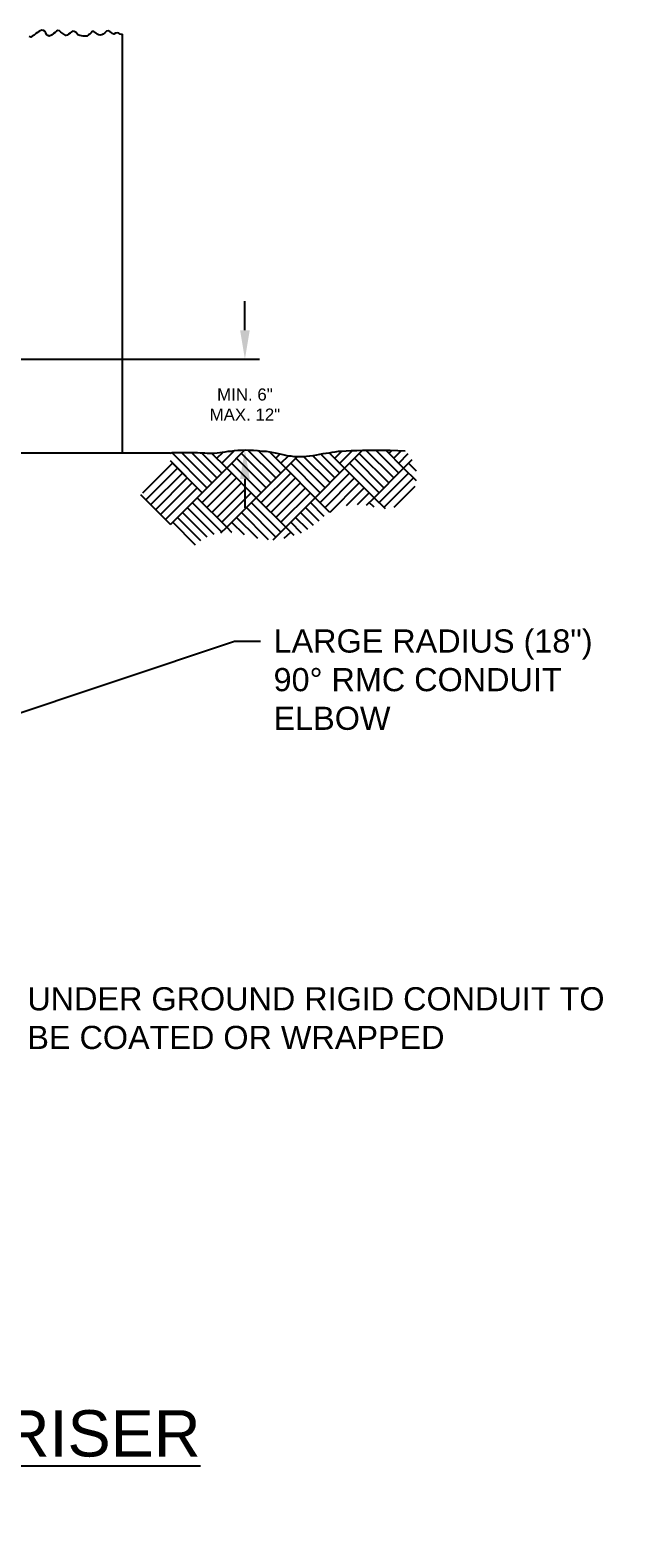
# Model space of a CAD drawing. Header units: feet. Extents: x -17.4 to 71.2, y -40.9 to 37.2.
# Drawn here: x 16.25 to 18.78, y 11.36 to 17.85 of the extents above; entities that cross this region are included whole.
import ezdxf
from ezdxf import colors
from ezdxf.entities.mleader import LeaderData, LeaderLine
from ezdxf.enums import TextEntityAlignment as Align
from ezdxf.math import Vec2, Vec3

# ---------------------------------------------------------------- set-up
doc = ezdxf.new("R2010")
doc.units = ezdxf.units.FT
doc.header["$MEASUREMENT"] = 0
doc.layers.add('G-ANNO-TEXT', color=1, linetype='Continuous')
doc.layers.add('G-ANNO-TEXT @ 1', color=1, linetype='Continuous')
doc.styles.add('NEI-A', font='arial.ttf')
doc.dimstyles.new('NEI-A', dxfattribs={"dimtxt": 0.1, "dimasz": 0.125, "dimexe": 0.0625, "dimexo": 0.0625, "dimgap": 0.0625, "dimtad": 0, "dimtih": 1, "dimtoh": 1, "dimdec": 4, "dimzin": 3, "dimdsep": 46, "dimlunit": 4, "dimtxsty": 'NEI-A', "dimcen": 0, "dimadec": 0, "dimazin": 0, "dimtfac": 0.75, "dimtdec": 4, "dimtofl": 0, "dimtmove": 0, "dimatfit": 3, "dimfxl": 1, "dimfrac": 1, "dimtolj": 1, "dimtzin": 0, "dimarcsym": 0})

# ---------------------------------------------------------------- blocks, each defined once
blk = doc.blocks.new('*D7')
at = {"color": 0, "lineweight": -2, "transparency": 16777216}
for p, q in [((17.179, 16.5566), (17.179, 16.6816)), ((16.0603, 16.4316), (17.2415, 16.4316)), ((17.179, 15.9154), (17.179, 15.7904))]:
    blk.add_line(p, q, dxfattribs=at)
at = {"color": 0, "transparency": 16777216}
for points in [[(17.1582, 16.5566), (17.1999, 16.5566), (17.179, 16.4316)], [(17.1582, 15.9154), (17.1999, 15.9154), (17.179, 16.0404)]]:
    blk.add_solid(points, dxfattribs=at)
at = {"layer": 'Defpoints', "color": 0, "transparency": 16777216}
for p in [(15.9978, 16.4316), (17.179, 16.0404), (17.179, 16.0404)]:
    blk.add_point(p, dxfattribs=at)
at = {"color": 0, "transparency": 16777216, "insert": (17.179, 16.236), "char_height": 0.1, "attachment_point": 5, "style": 'NEI-A'}
blk.add_mtext('\\A1;{\\H0.52083x;MIN. 6"\\PMAX. 12"}', dxfattribs=at)
blk = doc.blocks.new('DETAIL_TITLE')
blk.add_circle((0.5923, -0.5126), 0.25)
at = {"style": 'NEI-A'}
blk.add_attdef('DETAIL_TITLE_001', (0.9099, -0.4851), '', height=0.2, dxfattribs=at)
at = {"style": 'NEI-A', "flags": 8}
blk.add_attdef('#', text='', height=0.2, dxfattribs=at).set_placement((0.5922, -0.5109), align=Align.MIDDLE_CENTER)
at = {"style": 'NEI-A'}
for tag, p in [('SCALE:', (0.9386, -0.7379)), ('1"_=_', (1.5474, -0.7379))]:
    blk.add_attdef(tag, text='', height=0.1, dxfattribs=at).set_placement(p, align=Align.BOTTOM_LEFT)

msp = doc.modelspace()

# ---------------------------------------------------------------- linework, layer by layer
at = {"color": 1}
msp.add_line((16.85841, 16.02662), (16.18153, 16.02662), dxfattribs=at)
for points in [[(16.65028, 17.83287), (16.64653, 17.83287), (16.64028, 17.83412), (16.63528, 17.83787), (16.62778, 17.83912), (16.62028, 17.83787), (16.61278, 17.83412), (16.60653, 17.83662), (16.60153, 17.84162), (16.59653, 17.84537), (16.58903, 17.84787), (16.58153, 17.84662), (16.57403, 17.83912), (16.56778, 17.83412), (16.56153, 17.83162), (16.55403, 17.82912), (16.54778, 17.83162), (16.54153, 17.83412), (16.53653, 17.83787), (16.52653, 17.84537), (16.52028, 17.84537), (16.51528, 17.83912), (16.50903, 17.83412), (16.50403, 17.83162), (16.49653, 17.82537), (16.48153, 17.82537), (16.46653, 17.82787), (16.45778, 17.83162), (16.45028, 17.84162), (16.44278, 17.84537), (16.43528, 17.84662), (16.42903, 17.84287), (16.42528, 17.83787), (16.41778, 17.83412), (16.41153, 17.82912), (16.40653, 17.82787), (16.39278, 17.83662), (16.38403, 17.84287), (16.37903, 17.84787), (16.37153, 17.84912), (16.36528, 17.84662), (16.36028, 17.84162), (16.35278, 17.83662), (16.34403, 17.82912), (16.33403, 17.82537), (16.32778, 17.82787), (16.32278, 17.83287), (16.32028, 17.83912), (16.31653, 17.84537), (16.30903, 17.85037), (16.30278, 17.85162), (16.29528, 17.84787), (16.29028, 17.84537), (16.28403, 17.84162), (16.27653, 17.83662), (16.26903, 17.82912), (16.26153, 17.82537), (16.25528, 17.82162), (16.24778, 17.82412)], [(16.65028, 16.02662), (16.65028, 17.83412)], [(16.85841, 16.02662), (16.86528, 16.02912), (16.97403, 16.02912), (16.98528, 16.02787), (17.00653, 16.02787), (17.01653, 16.02662), (17.04778, 16.02662), (17.05903, 16.02787), (17.08153, 16.03037), (17.09403, 16.03162), (17.10653, 16.03411), (17.11903, 16.03537), (17.13403, 16.03787), (17.14903, 16.03912), (17.16403, 16.03912), (17.18153, 16.04037), (17.19903, 16.03912), (17.21653, 16.03912), (17.23403, 16.03787), (17.25278, 16.03537), (17.27028, 16.03411), (17.28653, 16.03162), (17.31653, 16.02662), (17.33028, 16.02286), (17.34278, 16.02037), (17.35403, 16.01787), (17.36653, 16.01537), (17.37778, 16.01412), (17.39028, 16.01162), (17.43028, 16.01162), (17.44528, 16.01286), (17.45903, 16.01537), (17.47403, 16.01662), (17.48903, 16.01912), (17.50278, 16.02162), (17.51653, 16.02411), (17.53028, 16.02662), (17.54278, 16.02787), (17.55528, 16.03037), (17.56903, 16.03162), (17.58278, 16.03411), (17.59903, 16.03537), (17.61653, 16.03662), (17.63778, 16.03787), (17.66153, 16.03787), (17.68653, 16.03912), (17.80653, 16.03912), (17.83903, 16.03787), (17.87028, 16.03662)], [(17.01528, 15.87662), (16.86344, 16.02845)], [(17.03653, 15.89786), (16.90528, 16.02912)], [(17.05778, 15.91911), (16.94778, 16.02912)], [(17.07903, 15.94036), (16.99153, 16.02787)], [(17.10028, 15.96161), (17.03528, 16.02662)], [(17.03653, 16.02537), (17.03778, 16.02662)], [(17.05778, 16.00412), (17.08528, 16.03037)], [(17.07903, 15.98287), (17.13403, 16.03787)], [(17.10028, 15.96161), (17.17903, 16.04037)], [(17.31278, 15.91911), (17.19153, 16.03912)], [(17.33403, 15.94036), (17.23653, 16.03787)], [(17.35528, 15.96161), (17.28528, 16.03162)], [(17.29153, 16.02537), (17.29653, 16.03037)], [(17.60903, 15.96161), (17.54278, 16.02787)], [(17.54653, 16.02537), (17.55028, 16.02912)], [(17.56778, 16.00412), (17.59778, 16.03537)], [(17.58903, 15.98287), (17.64278, 16.03787)], [(17.60903, 15.96161), (17.68653, 16.03912)], [(17.82153, 15.91911), (17.70153, 16.03912)], [(17.84278, 15.94036), (17.74403, 16.03912)], [(17.86403, 15.96161), (17.78653, 16.03912)], [(17.80028, 16.02537), (17.81403, 16.03912)], [(17.82153, 16.00412), (17.85528, 16.03787)], [(16.73903, 15.85537), (16.86653, 15.98287)], [(16.75153, 15.82537), (16.88778, 15.96161)], [(16.99403, 15.85537), (16.85778, 15.99296)], [(16.99403, 15.85537), (16.86653, 15.98287)], [(16.97278, 15.83412), (17.10028, 15.96161)], [(17.22778, 15.83412), (17.10028, 15.96161)], [(17.24903, 15.85537), (17.12153, 15.98287)], [(17.27028, 15.87662), (17.14278, 16.00412)], [(17.29153, 15.89786), (17.16403, 16.02537)], [(17.22778, 15.83412), (17.35528, 15.96161)], [(17.31278, 16.00412), (17.33153, 16.02286)], [(17.33403, 15.98287), (17.36653, 16.01537)], [(17.35528, 15.96161), (17.40528, 16.01162)], [(17.48278, 15.83412), (17.35528, 15.96161)], [(17.50403, 15.85537), (17.37653, 15.98287)], [(17.52528, 15.87662), (17.39778, 16.00412)], [(17.54653, 15.89786), (17.43153, 16.01162)], [(17.56778, 15.91911), (17.47028, 16.01662)], [(17.48278, 15.83412), (17.60903, 15.96161)], [(17.58903, 15.94036), (17.50653, 16.02162)], [(17.73653, 15.83412), (17.60903, 15.96161)], [(17.75778, 15.85537), (17.63028, 15.98287)], [(17.77903, 15.87662), (17.65153, 16.00412)], [(17.80028, 15.89786), (17.67278, 16.02537)], [(17.73653, 15.83412), (17.86403, 15.96161)], [(17.84278, 15.98287), (17.88403, 16.02411)], [(17.86403, 15.96161), (17.90153, 15.99912)], [(17.91903, 15.90662), (17.86403, 15.96161)], [(17.91903, 15.94912), (17.88528, 15.98287)], [(16.77278, 15.80412), (16.90903, 15.94036)], [(16.79403, 15.78287), (16.93028, 15.91911)], [(16.81528, 15.76162), (16.95153, 15.89787)], [(16.99403, 15.81287), (17.12153, 15.94036)], [(17.01528, 15.79162), (17.14278, 15.91911)], [(17.03653, 15.77037), (17.16403, 15.89786)], [(17.24903, 15.81287), (17.37653, 15.94036)], [(17.27028, 15.79162), (17.39778, 15.91911)], [(17.29153, 15.77037), (17.41903, 15.89786)], [(17.50403, 15.81287), (17.63028, 15.94036)], [(17.52528, 15.79162), (17.65153, 15.91911)], [(17.54653, 15.77162), (17.67278, 15.89786)], [(17.75778, 15.81287), (17.88528, 15.94036)], [(17.77903, 15.79162), (17.90653, 15.91911)], [(16.85778, 15.71912), (16.73028, 15.84662)], [(16.83653, 15.74037), (16.97278, 15.87662)], [(16.85778, 15.71912), (16.97278, 15.83412)], [(17.10028, 15.70662), (16.97278, 15.83412)], [(17.05778, 15.74912), (17.18528, 15.87662)], [(17.07903, 15.72787), (17.20653, 15.85537)], [(17.10028, 15.70662), (17.22778, 15.83412)], [(17.35528, 15.70662), (17.22778, 15.83412)], [(17.31278, 15.74912), (17.44028, 15.87662)], [(17.33403, 15.72787), (17.46153, 15.85537)], [(17.35528, 15.70662), (17.48278, 15.83412)], [(17.54528, 15.77037), (17.48278, 15.83412)], [(17.61778, 15.80037), (17.69403, 15.87662)], [(17.66528, 15.80536), (17.71528, 15.85537)], [(17.70403, 15.80162), (17.73653, 15.83412)], [(17.78528, 15.78662), (17.73653, 15.83412)], [(17.82278, 15.79287), (17.91403, 15.88412)], [(17.01653, 15.66412), (16.90903, 15.77037)], [(17.04653, 15.67537), (16.93028, 15.79162)], [(17.07903, 15.68537), (16.95153, 15.81287)], [(17.28153, 15.65287), (17.16403, 15.77037)], [(17.31278, 15.66412), (17.18528, 15.79162)], [(17.33403, 15.68537), (17.20653, 15.81287)], [(17.47528, 15.71412), (17.41903, 15.77037)], [(17.49903, 15.73286), (17.44028, 15.79162)], [(17.52153, 15.75286), (17.46153, 15.81287)], [(17.73653, 15.79287), (17.71528, 15.81287)], [(16.96528, 15.62912), (16.86778, 15.72787)], [(16.98903, 15.64786), (16.88778, 15.74912)], [(17.07528, 15.68287), (17.10028, 15.70662)], [(17.12278, 15.68412), (17.10028, 15.70662)], [(17.17653, 15.67412), (17.12153, 15.72787)], [(17.23528, 15.65787), (17.14278, 15.74912)], [(17.30153, 15.65287), (17.35528, 15.70662)], [(17.39153, 15.67036), (17.35528, 15.70662)], [(17.42278, 15.68162), (17.37653, 15.72787)], [(17.45028, 15.69662), (17.39778, 15.74912)], [(17.12028, 15.68412), (17.12153, 15.68537)], [(17.34903, 15.65911), (17.37653, 15.68537)]]:
    msp.add_lwpolyline(points, dxfattribs=at)

# ---------------------------------------------------------------- block references
at = {"layer": 'G-ANNO-TEXT @ 1'}
ref = msp.add_blockref('DETAIL_TITLE', (13.04224, 12.1258), dxfattribs=at)
ref.add_attrib('#', '2', dxfattribs={"layer": '0', "height": 0.2, "style": 'NEI-A'}).set_placement((13.63444, 11.6149), align=Align.MIDDLE_CENTER)
ref.add_attrib('DETAIL_TITLE_001', '%%URIGID CONDUIT RISER', (13.93017, 11.69712), dxfattribs={"layer": '0', "height": 0.2, "style": 'NEI-A'})
ref.add_attrib('SCALE:', 'SCALE:', dxfattribs={"layer": '0', "height": 0.1, "style": 'NEI-A'}).set_placement((13.98089, 11.59414), align=Align.TOP_LEFT)
ref.add_attrib('1"_=_', 'NTS', dxfattribs={"layer": '0', "height": 0.1, "style": 'NEI-A'}).set_placement((14.54061, 11.59414), align=Align.TOP_LEFT)

# ---------------------------------------------------------------- dimensions: what is measured, and where the dimension line sits
at = {"color": 1}
dim = msp.add_linear_dim(base=(17.17903, 16.04037), p1=(15.99778, 16.43162), p2=(17.17903, 16.04037), angle=90, text='{\\H0.52083x;MIN. 6"\\PMAX. 12"}', dimstyle='NEI-A', dxfattribs=at)
dim.commit()
dim.dimension.update_dxf_attribs({"geometry": '*D7', "text_midpoint": (17.17903, 16.236), "dimtype": 160})

# ---------------------------------------------------------------- leaders
at = {"layer": 'G-ANNO-TEXT'}
ml = msp.add_multileader_mtext('Standard', dxfattribs=at)
ml.set_content('LARGE RADIUS (18")\\P90° RMC CONDUIT \\PELBOW', color=256, style='NEI-A')
ml.set_leader_properties()
ml.build(insert=Vec2(0, 0))
ml.multileader.update_dxf_attribs({"dogleg_length": 0.1125, "arrow_head_size": 0.1125})
ctx = ml.context
ctx.base_point, ctx.char_height, ctx.arrow_head_size, ctx.landing_gap_size, ctx.plane_origin = Vec3(17.24644, 15.21495), 0.1, 0.1125, 0.05625, Vec3(10.879, 14.45089)
notes = []
notes.append((ctx, [(0, (1, 1, 0), (17.13394, 15.21495), (1, 0), 0.1125, [(0, [(15.55365, 14.68626)], 0, [])])]))
ctx.mtext.insert, ctx.mtext.width, ctx.mtext.flow_direction = Vec3(17.30269, 15.2658), 1.3730327, 5
ctx.mtext.has_bg_fill, ctx.mtext.bg_color, ctx.mtext.bg_scale_factor, ctx.mtext.bg_transparency, ctx.mtext.use_window_bg_color = 1, -1073741824, 1.5, 0, 1
ml = msp.add_multileader_mtext('Standard', dxfattribs=at)
ml.set_content('UNDER GROUND RIGID CONDUIT TO\\PBE COATED OR WRAPPED', color=256, style='NEI-A')
ml.set_leader_properties()
ml.build(insert=Vec2(0, 0))
ml.multileader.update_dxf_attribs({"dogleg_length": 0.1125, "arrow_head_size": 0.1125})
ctx = ml.context
ctx.base_point, ctx.char_height, ctx.arrow_head_size, ctx.landing_gap_size, ctx.plane_origin = Vec3(16.18376, 13.6712), 0.1, 0.1125, 0.05625, Vec3(15.01868, 12.21456)
notes.append((ctx, [(0, (1, 1, 0), (16.07126, 13.6712), (1, 0), 0.1125, [(0, [(14.87963, 14.28912)], 0, [])])]))
ctx.mtext.insert, ctx.mtext.width, ctx.mtext.flow_direction = Vec3(16.24001, 13.72205), 2.4859932, 5
ctx.mtext.has_bg_fill, ctx.mtext.bg_color, ctx.mtext.bg_scale_factor, ctx.mtext.bg_transparency, ctx.mtext.use_window_bg_color = 1, -1073741824, 1.5, 0, 1
for ctx, leaders in notes:
    for number, flags, end, landing, length, lines in leaders:
        leader = LeaderData()
        leader.index, (leader.has_last_leader_line, leader.has_dogleg_vector, leader.attachment_direction) = number, flags
        leader.last_leader_point, leader.dogleg_vector, leader.dogleg_length = Vec3(end), Vec3(landing), length
        for number, points, colour, breaks in lines:
            line = LeaderLine()
            line.index, line.vertices, line.color, line.breaks = number, Vec3.list(points), colors.encode_raw_color(colour), breaks
            leader.lines.append(line)
        ctx.leaders.append(leader)

doc.saveas('drawing.dxf')
